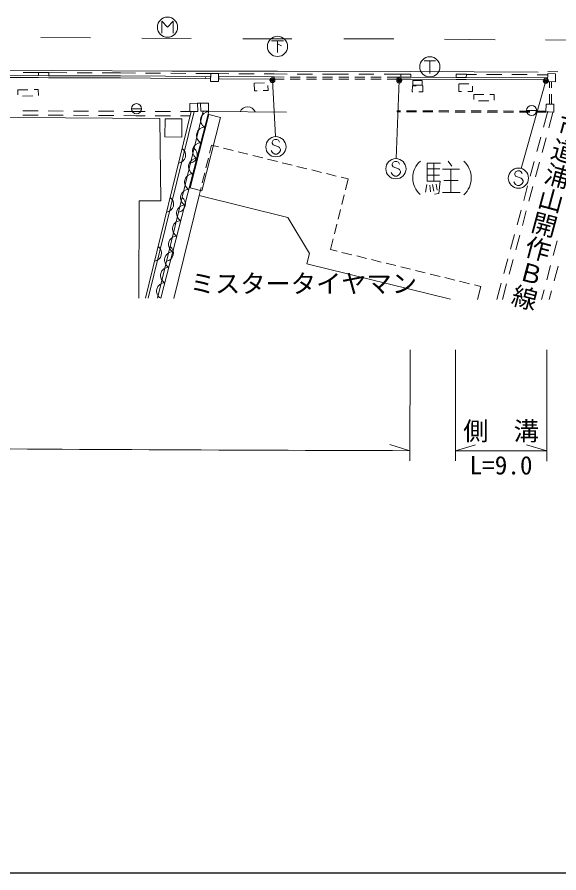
# Model space of a CAD drawing. Units: millimetres, scale not verified. Extents: x 40000 to 680000, y 20000 to 380000.
# Drawn here: x 309672 to 363318, y 205000 to 289734 of the extents above; entities that cross this region are included whole.
import ezdxf
from ezdxf.enums import TextEntityAlignment as Align

# ---------------------------------------------------------------- set-up
doc = ezdxf.new("R2010")
doc.units = ezdxf.units.MM
doc.header["$LTSCALE"] = 1000
doc.header["$PDMODE"] = 32
doc.header["$PDSIZE"] = 500
for name, color, linetype, lineweight in [('M-BGD', 7, 'Continuous', 13), ('M-BGD-EXST', 7, 'Continuous', 13), ('M-STR-HTXT', 7, 'Continuous', 13), ('M-STR-STRC', 7, 'Continuous', 13), ('M-TTL-BAND', 7, 'Continuous', 25)]:
    doc.layers.add(name, color=color, linetype=linetype, lineweight=lineweight)
doc.layers.add('M-BMK-HTXT', color=7, linetype='Continuous')
doc.styles.add('@ＭＳ ゴシック', font='')
doc.styles.add('ＭＳ ゴシック', font='')
doc.styles.get('@ＭＳ ゴシック').set_extended_font_data('@MS Gothic')
doc.styles.get('ＭＳ ゴシック').set_extended_font_data('MS Gothic')

msp = doc.modelspace()

# ---------------------------------------------------------------- linework, layer by layer
at = {"layer": 'M-BGD'}
for p, q in [((311806, 284241), (310279, 284251)), ((314607, 284229), (312795, 284236)), ((317107, 284219), (315607, 284225)), ((319919, 284207), (318107, 284214)), ((321378, 284196), (319919, 284207)), ((323878, 284177), (322378, 284188)), ((326378, 284158), (324878, 284169)), ((328838, 284139), (327378, 284150)), ((330636, 284132), (329646, 284138)), ((333136, 284117), (331636, 284126)), ((335127, 284106), (334136, 284111)), ((336408, 284101), (335126, 284106)), ((338908, 284092), (337408, 284097)), ((341190, 284084), (339908, 284089)), ((342501, 284083), (341190, 284084)), ((345001, 284080), (343501, 284081)), ((347312, 284077), (346001, 284079)), ((347658, 284079), (347310, 284077)), ((355161, 284059), (354152, 284063)), ((357661, 284049), (356161, 284055)), ((360161, 284039), (358661, 284045)), ((362169, 284031), (361161, 284035)), ((311803, 283741), (297748, 283836)), ((312793, 283736), (311803, 283741)), ((328317, 283735), (328307, 283735)), ((328312, 283740), (328312, 283730)), ((328835, 283839), (328834, 283639)), ((335124, 283606), (329643, 283638)), ((333156, 283195), (334156, 283215)), ((333171, 282440), (333156, 283179)), ((335125, 283806), (335124, 283606)), ((336112, 283602), (335124, 283606)), ((336112, 283802), (335125, 283806)), ((337712, 283796), (336712, 283800)), ((337712, 283596), (336712, 283600)), ((339312, 283791), (338312, 283794)), ((339312, 283591), (338312, 283594)), ((340912, 283785), (339912, 283788)), ((340912, 283585), (339912, 283588)), ((342512, 283783), (341512, 283784)), ((342512, 283583), (341512, 283584)), ((344112, 283781), (343112, 283782)), ((344112, 283581), (343112, 283582)), ((345712, 283779), (344712, 283780)), ((345712, 283579), (344712, 283580)), ((347312, 283777), (346312, 283778)), ((347312, 283577), (346312, 283578)), ((347660, 283579), (347313, 283577)), ((353406, 283113), (354406, 283120)), ((353412, 282360), (353406, 283086)), ((362167, 283531), (354150, 283563)), ((362168, 283731), (362167, 283531)), ((362388, 282717), (362386, 283347)), ((362588, 282718), (362586, 283348)), ((309745, 282527), (310745, 282548)), ((309755, 282047), (309745, 282527)), ((311345, 282560), (311762, 282569)), ((311762, 282569), (311774, 281987)), ((333432, 282445), (333171, 282440)), ((334524, 282467), (334032, 282457)), ((334514, 282975), (334524, 282467)), ((348804, 282340), (348808, 282929)), ((348843, 282340), (348804, 282340)), ((348808, 282929), (349180, 282926)), ((349855, 282334), (349443, 282337)), ((349780, 282923), (349858, 282923)), ((349858, 282923), (349855, 282334)), ((353686, 282362), (353412, 282360)), ((354773, 282370), (354286, 282367)), ((354769, 282884), (354773, 282370)), ((311215, 281935), (310216, 281914)), ((354884, 281580), (354885, 282086)), ((354885, 282086), (355885, 282084)), ((356365, 281459), (355365, 281460)), ((356485, 282084), (356913, 282083)), ((356913, 282083), (356912, 281511)), ((362394, 281117), (362390, 282117)), ((362594, 281118), (362590, 282118)), ((320991, 280666), (321991, 280666)), ((327847, 281213), (327536, 281202)), ((347633, 280470), (347308, 280471)), ((347308, 280471), (347308, 280351)), ((360120, 280483), (361120, 280483)), ((311741, 280030), (310241, 280039)), ((311743, 280450), (310243, 280459)), ((314241, 280016), (312741, 280025)), ((314243, 280436), (312743, 280445)), ((316741, 280001), (315241, 280010)), ((316743, 280421), (315243, 280430)), ((319240, 279987), (317740, 279996)), ((319243, 280407), (317743, 280416)), ((321436, 279974), (320240, 279981)), ((321437, 280394), (320243, 280401)), ((322357, 279973), (321436, 279974)), ((322358, 280393), (321437, 280394)), ((322390, 261900), (326922, 280390)), ((327190, 280396), (322637, 261899)), ((324857, 279970), (323357, 279972)), ((324858, 280390), (323358, 280392)), ((323565, 261894), (328084, 280422)), ((323788, 279709), (323897, 271538)), ((328640, 280383), (323891, 261893)), ((326778, 279967), (325857, 279968)), ((326778, 280387), (325858, 280388)), ((336351, 280330), (328640, 280383)), ((347632, 280350), (347308, 280351)), ((349232, 280345), (348232, 280348)), ((349233, 280465), (348233, 280468)), ((350832, 280341), (349832, 280344)), ((350833, 280461), (349833, 280464)), ((352432, 280336), (351432, 280339)), ((352433, 280456), (351433, 280459)), ((354032, 280332), (353032, 280334)), ((354033, 280452), (353033, 280454)), ((355632, 280327), (354632, 280330)), ((355633, 280447), (354633, 280450)), ((357232, 280322), (356232, 280325)), ((357233, 280442), (356233, 280445)), ((358832, 280318), (357832, 280321)), ((358833, 280438), (357833, 280441)), ((360432, 280313), (359432, 280316)), ((360433, 280433), (359433, 280436)), ((362032, 280309), (361032, 280312)), ((362033, 280429), (361033, 280432)), ((361786, 278826), (362217, 280423)), ((362307, 278758), (362719, 280287)), ((361135, 276412), (361526, 277861)), ((361655, 276344), (362046, 277792)), ((328731, 276254), (328928, 277052)), ((329619, 276881), (328928, 277052)), ((331075, 276521), (330105, 276761)), ((332532, 276160), (331561, 276401)), ((328371, 274797), (328611, 275768)), ((333988, 275800), (333017, 276040)), ((335444, 275440), (334473, 275680)), ((352345, 275462), (352722, 274970)), ((360484, 273999), (360875, 275447)), ((336900, 275079), (335929, 275320)), ((338356, 274719), (337385, 274959)), ((339812, 274359), (338841, 274599)), ((351599, 275282), (350288, 275282)), ((350288, 275282), (350288, 273487)), ((350288, 274708), (351517, 274708)), ((350943, 275282), (350943, 273487)), ((351804, 274675), (353484, 274675)), ((352632, 274675), (352632, 272364)), ((361004, 273931), (361395, 275379)), ((328012, 273341), (328251, 274312)), ((341268, 273998), (340297, 274238)), ((342444, 273707), (341753, 273878)), ((342181, 272638), (342444, 273707)), ((350288, 274101), (351509, 274101)), ((327694, 272057), (327892, 272856)), ((350255, 273150), (350099, 272388)), ((350288, 273487), (351558, 273487)), ((350542, 273110), (350591, 272429)), ((350804, 273150), (350935, 272503)), ((351156, 273191), (351271, 272610)), ((351558, 273487), (351419, 272265)), ((351927, 273560), (353361, 273560)), ((359832, 271585), (360223, 273033)), ((360352, 271517), (360743, 272965)), ((327690, 272058), (325182, 261887)), ((327690, 272058), (336491, 269885)), ((341821, 271182), (342061, 272153)), ((351419, 272265), (351001, 272192)), ((351779, 272364), (353533, 272364)), ((321762, 271548), (321717, 261903)), ((321762, 271548), (323894, 271538)), ((341462, 269725), (341701, 270696)), ((359181, 269172), (359572, 270620)), ((359701, 269103), (360092, 270551)), ((341102, 268269), (341342, 269240)), ((340718, 266715), (340982, 267784)), ((358529, 266758), (358920, 268206)), ((359050, 266690), (359440, 268138)), ((363146, 267571), (362760, 266121)), ((341353, 266559), (340718, 266715)), ((342810, 266201), (341839, 266440)), ((344266, 265843), (343295, 266082)), ((345723, 265486), (344752, 265724)), ((347180, 265128), (346209, 265367)), ((357878, 264344), (358269, 265792)), ((358398, 264276), (358789, 265724)), ((348637, 264771), (347666, 265009)), ((350093, 264413), (349122, 264651)), ((362503, 265155), (362118, 263705)), ((363233, 265059), (362848, 263610)), ((351550, 264055), (350579, 264294)), ((353007, 263698), (352036, 263936)), ((354464, 263340), (353492, 263578)), ((355584, 263065), (354949, 263221)), ((355271, 261786), (355584, 263065)), ((357187, 261782), (357617, 263379)), ((357725, 261781), (358138, 263311)), ((361860, 262739), (361604, 261774)), ((362590, 262643), (362359, 261773))]:
    msp.add_line(p, q, dxfattribs=at)
for points in [[(328835, 283839), (319917, 283907), (312794, 283936), (311804, 283941), (297749, 284036), (296756, 284045), (295510, 284051), (295509, 283851)], [(328834, 283639), (319916, 283707), (312793, 283736)], [(335125, 283806), (329644, 283838), (329643, 283638)], [(362168, 283731), (354151, 283763), (353158, 283767), (348666, 283777), (347659, 283779), (347312, 283777), (347313, 283577)], [(354150, 283563), (353157, 283567), (348665, 283577), (347659, 283579)], [(295656, 262093), (295702, 279877), (323788, 279709)], [(336491, 269885), (338608, 266314), (338360, 265292), (352581, 261792)]]:
    msp.add_lwpolyline(points, dxfattribs=at)
for points in [[(312803, 284248), (312801, 283936), (311804, 283941), (311806, 284253)], [(329624, 284139), (329609, 283347), (328835, 283361), (328850, 284154)], [(348664, 284081), (348663, 283777), (347659, 283779), (347660, 284083)], [(354154, 284071), (354153, 283763), (353158, 283767), (353159, 284075)], [(362969, 283337), (362192, 283359), (362214, 284145), (362991, 284123)], [(348865, 283008), (348866, 283464), (349785, 283461), (349783, 283005)], [(327536, 281202), (327552, 280403), (326778, 280387), (326762, 281186)], [(328627, 281225), (328638, 280430), (327859, 280419), (327847, 281213)], [(362811, 280329), (362026, 280351), (362048, 281127), (362832, 281106)], [(324324, 279658), (325988, 279650), (325980, 277858), (324315, 277866)], [(327950, 272544), (326797, 272838), (328645, 280094), (329798, 279800)]]:
    msp.add_lwpolyline(points, close=True, dxfattribs=at)
for centre in [(321491, 280666), (360620, 280483)]:
    msp.add_circle(centre, 500, dxfattribs=at)
for centre, radius, start, end in [((332493, 280044), 812, 22.22642, 156.98669), ((328663, 279556), 827, 91.54066, 239.64901), ((328267, 278015), 827, 91.54066, 239.64901), ((327871, 276474), 827, 91.54066, 239.64901), ((325543, 276076), 812, 278.84752, 53.60779), ((326706, 276090), 812, 278.91159, 53.67186), ((327475, 274934), 827, 91.54066, 239.64901), ((351081, 273815), 2228, 131.69789, 228.01917), ((352358, 273807), 2282, 312.86378, 47.4164), ((327079, 273393), 827, 91.54066, 239.64901), ((326684, 271852), 827, 91.54066, 239.64901), ((324353, 271219), 812, 278.84752, 53.60779), ((325521, 271232), 812, 278.91159, 53.67186), ((326288, 270311), 827, 91.54066, 239.64901), ((325892, 268770), 827, 91.54066, 239.64901), ((325496, 267229), 827, 91.54066, 239.64901), ((323162, 266363), 812, 278.84752, 53.60779), ((324336, 266375), 812, 278.91159, 53.67186), ((325101, 265688), 827, 91.54066, 239.64901), ((324705, 264148), 827, 91.54066, 239.64901), ((324309, 262607), 827, 91.54066, 239.64901)]:
    msp.add_arc(centre, radius, start, end, dxfattribs=at)
at = {"layer": 'M-BGD-EXST'}
for p, q in [((324015, 288134), (324015, 289334)), ((324015, 289334), (324565, 288734)), ((324565, 288734), (325115, 289334)), ((325115, 289334), (325115, 288134)), ((334854, 287384), (336054, 287384)), ((335454, 287384), (335454, 286234)), ((335454, 287084), (335854, 286884)), ((349987, 285407), (351087, 285407)), ((350537, 285407), (350537, 284157))]:
    msp.add_line(p, q, dxfattribs=at)
for centre in [(324565, 288734), (335454, 286834), (350537, 284807)]:
    msp.add_circle(centre, 1000, dxfattribs=at)
at = {"layer": 'M-STR-HTXT'}
for p, q in [((334948, 283494), (335244, 277897)), ((347514, 283464), (347219, 275721)), ((362027, 283423), (359582, 274753)), ((348592, 256802), (348562, 245802)), ((353097, 256791), (353072, 245791)), ((362128, 256774), (362111, 245774)), ((348565, 246802), (346567, 247407)), ((353074, 246791), (355075, 247386)), ((362112, 246774), (360113, 247377))]:
    msp.add_line(p, q, dxfattribs=at)
for centre, radius in [((334948, 283494), 150), ((334948, 283494), 120), ((334948, 283494), 90), ((334948, 283494), 60), ((334948, 283494), 30), ((334948, 283494), 20), ((347514, 283464), 150), ((347514, 283464), 120), ((347514, 283464), 90), ((347514, 283464), 60), ((347514, 283464), 30), ((347514, 283464), 20), ((362027, 283423), 150), ((362027, 283423), 120), ((362027, 283423), 90), ((362027, 283423), 60), ((362027, 283423), 30), ((362027, 283423), 20)]:
    msp.add_circle(centre, radius, dxfattribs=at)
for start, end in [(269.58605, 269.84807), (269.86952, 269.91251)]:
    msp.add_arc((380505, 12291760), 12045000, start, end, dxfattribs=at)
for p in [(334948, 283494), (347514, 283464), (362027, 283423)]:
    msp.add_point(p, dxfattribs=at)
at = {"layer": 'M-STR-STRC'}
for p, q in [((312007, 287701), (316940, 287672)), ((322030, 287650), (326906, 287620)), ((332029, 287597), (336883, 287572)), ((346986, 287573), (342014, 287591)), ((356994, 287498), (351997, 287561)), ((364749, 287436), (361979, 287470)), ((362230, 284335), (363230, 284331)), ((335025, 277535), (334934, 277353)), ((334934, 277353), (334934, 277262)), ((334934, 277262), (335025, 277081)), ((335206, 277626), (335025, 277535)), ((335025, 277081), (335570, 276899)), ((335388, 277626), (335206, 277626)), ((335570, 277535), (335388, 277626)), ((335661, 277353), (335570, 277535)), ((334934, 276353), (334843, 276535)), ((335025, 276262), (334934, 276353)), ((335206, 276171), (335025, 276262)), ((335570, 276262), (335388, 276171)), ((335570, 276899), (335661, 276808)), ((335661, 276353), (335570, 276262)), ((335661, 276808), (335752, 276626)), ((335752, 276535), (335661, 276353)), ((335752, 276626), (335752, 276535)), ((335388, 276171), (335206, 276171)), ((347090, 275449), (346908, 275358)), ((347271, 275449), (347090, 275449)), ((347453, 275358), (347271, 275449)), ((346908, 275358), (346817, 275176)), ((346817, 275176), (346817, 275085)), ((346817, 275085), (346908, 274903)), ((346908, 274903), (347453, 274721)), ((347544, 275176), (347453, 275358)), ((347453, 274721), (347544, 274630)), ((347544, 274630), (347635, 274449)), ((346817, 274176), (346726, 274358)), ((346908, 274085), (346817, 274176)), ((347090, 273994), (346908, 274085)), ((347271, 273994), (347090, 273994)), ((347453, 274085), (347271, 273994)), ((347544, 274176), (347453, 274085)), ((347635, 274358), (347544, 274176)), ((347635, 274449), (347635, 274358)), ((359038, 274427), (358947, 274245)), ((358947, 274245), (358947, 274154)), ((358947, 274154), (359038, 273972)), ((359220, 274518), (359038, 274427)), ((359038, 273972), (359584, 273790)), ((359402, 274518), (359220, 274518)), ((359584, 274427), (359402, 274518)), ((359675, 274245), (359584, 274427)), ((359584, 273790), (359675, 273700)), ((359675, 273700), (359765, 273518)), ((358947, 273245), (358856, 273427)), ((359038, 273154), (358947, 273245)), ((359220, 273063), (359038, 273154)), ((359402, 273063), (359220, 273063)), ((359584, 273154), (359402, 273063)), ((359675, 273245), (359584, 273154)), ((359765, 273427), (359675, 273245)), ((359765, 273518), (359765, 273427))]:
    msp.add_line(p, q, dxfattribs=at)
msp.add_lwpolyline([(286932, 284633), (301402, 284505), (313199, 284434), (324996, 284383), (335467, 284368), (348581, 284349), (361250, 284295)], dxfattribs=at)
for centre in [(335297, 276899), (347180, 274721), (359311, 273790)]:
    msp.add_circle(centre, 1000, dxfattribs=at)
at = {"layer": 'M-TTL-BAND'}
msp.add_line((40000, 205000), (579000, 205000), dxfattribs=at)

# ---------------------------------------------------------------- texts
at = {"layer": 'M-BMK-HTXT', "style": '@ＭＳ ゴシック'}
msp.add_text('市道浦山開作Ｂ線', height=1833, rotation=254.941, dxfattribs=at).set_placement((363372, 280461), align=Align.BOTTOM_LEFT)
at = {"layer": 'M-BMK-HTXT', "style": 'ＭＳ ゴシック'}
msp.add_text('ミスタータイヤマン', height=1833, dxfattribs=at).set_placement((326766, 261880), align=Align.BOTTOM_LEFT)
at = {"layer": 'M-STR-HTXT', "style": 'ＭＳ ゴシック'}
msp.add_text('側\u3000溝', height=1833, rotation=359.902, dxfattribs=at).set_placement((357594, 247281), align=Align.BOTTOM_CENTER)
msp.add_text('L=9.0', height=1833, rotation=359.902, dxfattribs=at).set_placement((357592, 246281), align=Align.TOP_CENTER)

doc.saveas('drawing.dxf')
